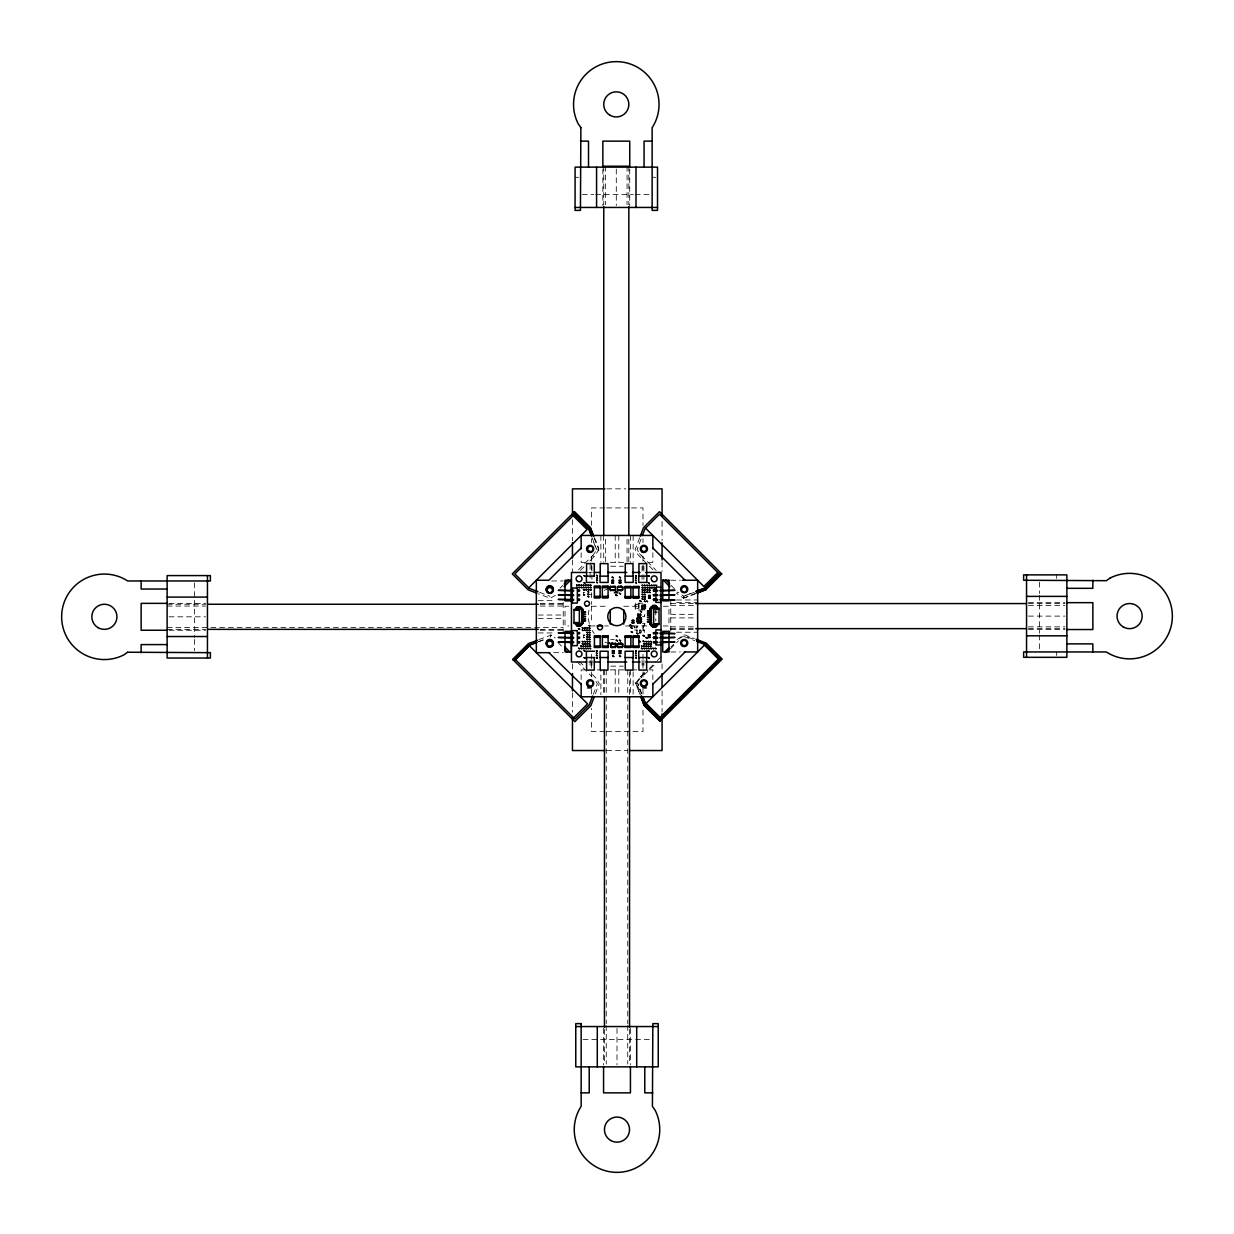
<?xml version="1.0" encoding="UTF-8"?>
<svg xmlns="http://www.w3.org/2000/svg" width="1234" height="1234" viewBox="0 0 1234 1234"><rect width="100%" height="100%" fill="white"/><g stroke="black" fill="none" stroke-linecap="round" stroke-linejoin="round"><path stroke-width="0.75" stroke-dasharray="5 3.75" d="M550.765 634.955L550.518 636.975L550.765 634.955L554.991 637.901M695.544 593.755L683.389 598.197L683.636 596.192L694.032 592.181M639.628 537.823L635.094 549.67L638.055 554.806L648.051 564.833M641.063 539.088L637.068 549.516L638.688 552.308M593.323 694.233L597.318 683.79L595.713 681.014M595.405 693.801L599.292 683.636L596.346 678.515L590.346 672.499M594.341 537.854C602.886 553.233 596.485 554.714 592.906 539.073M641.695 693.631L637.685 683.235L635.664 682.988L639.459 693.446M641.572 693.924L637.685 683.235M592.675 555.655L596.932 549.531L598.953 549.778L594.063 556.812L592.752 555.578L577.728 570.555M640.168 678.098L636.59 683.25L640.739 693.986M677.158 639.582L684.191 634.708L694.356 638.595M560.051 588.171L562.843 585.379M580.427 570.401L584.592 566.252M589.96 560.884L594.125 556.735M644.503 672.114L635.525 683.235L637.531 683.482M641.063 676.803L647.881 670.016M649.238 668.658L656.041 661.887M657.398 660.529L661.486 656.457M671.018 646.955L673.749 644.241M654.02 665.157L641.711 677.42L640.338 676.263L641.788 677.358M670.34 648.899L678.484 640.77M555.393 595.343L550.271 598.305L538.41 593.77M679.625 638.379L684.268 635.695L694.989 639.798M538.842 639.567L551.012 635.109L555.038 637.916M538.332 641.68L545.305 638.996M538.641 641.803L543.839 639.798M694.326 592.305L683.636 596.192M683.389 598.197L695.251 593.616M575.075 177.31L578.653 177.31M652.138 177.31L655.717 177.31M582.325 194.417L593.647 194.417M595.544 194.417L633.273 194.417M635.155 194.417L650.256 194.417M606.773 488.849L625.839 488.849M604.861 507.914L591.518 507.914L591.518 525.268M606.773 507.914L629.649 507.914M631.561 507.914L642.991 507.914L642.991 525.268M584.931 562.334L581.152 562.334L581.152 552.739M610.275 562.334L623.725 562.334M649.069 562.334L652.848 562.334L652.848 552.739M610.722 566.252L623.278 566.252M588.603 572.453L592.413 572.453M670.772 580.258L680.366 580.258M551.706 580.967L563.228 580.967M583.343 592.551L584.777 592.551M583.343 594.695L584.777 594.695M590.114 594.665L591.904 594.665M583.343 592.197L583.343 595.066L584.777 594.973L584.777 592.197M583.343 595.066L584.777 595.066M676.525 599.971L697.657 599.971M538.271 600.68L555.547 600.68M676.525 602.655L697.657 602.655M1028.462 602.655L1064.957 602.655M642.868 603.195L635.263 603.195L635.263 610.012L645.305 610.012M169.043 603.364L205.538 603.364M540.183 603.364L563.228 603.364M670.772 603.565L693.847 603.565M1028.416 603.565L1064.957 603.565M167.13 604.259L205.584 604.259M540.153 604.259L563.228 604.259M670.772 605.354L693.847 605.354M1028.416 605.354L1064.957 605.354M167.13 606.064L205.584 606.064M540.153 606.064L563.228 606.064M568.797 606.249L565.018 606.249L565.018 625.962L568.797 625.962M591.425 606.249L608.393 606.249M623.725 606.249L648.236 606.249M663.321 606.249L668.982 606.249L668.982 625.962L663.321 625.962M653.634 611.108L657.398 611.108M653.634 612.712L657.398 612.712M670.772 614.316L697.657 614.316M538.271 615.026L563.228 615.026M1028.462 616.105L1064.957 616.105M642.436 616.537L644.734 616.537L644.703 614.655L643.994 616.537M169.043 616.815L205.538 616.815M670.772 617.895L697.657 617.895M538.271 618.604L563.228 618.604M642.436 623.525L644.734 623.525L644.734 625.407L644.025 623.525M591.425 625.962L595.189 625.962M604.629 625.962L608.393 625.962M625.607 625.962L629.371 625.962M633.15 625.962L648.236 625.962M637.083 626.378L637.16 627.798L634.307 627.798L634.307 626.378L637.16 626.378M670.772 626.857L693.847 626.857M1028.416 626.857L1064.957 626.857M167.13 627.566L563.228 627.566M670.772 628.646L693.847 628.646M1028.416 628.646L1064.957 628.646M167.13 629.355L205.584 629.355M540.153 629.355L563.228 629.355M670.772 629.541L697.657 629.541M1028.462 629.541L1064.957 629.541M634.662 630.019L637.16 630.019M641.001 630.065L639.567 629.972L639.567 632.487L641.001 632.487M169.043 630.25L205.538 630.25M540.183 630.25L563.228 630.25M639.567 630.343L641.001 630.343M643.207 630.343L644.642 630.343M676.525 632.24L697.657 632.24M641.001 632.764L639.567 632.764L641.001 632.841L641.001 629.972M538.271 632.949L555.547 632.949M584.777 634.986L583.343 634.986L583.343 637.855L584.777 637.855M583.343 635.34L584.777 635.34M583.343 637.5L584.777 637.5M610.722 639.397L614.316 639.397M670.772 651.953L680.366 651.953M553.634 652.663L563.228 652.663M588.603 662.01L592.413 662.01M610.722 666.159L623.278 666.159M584.931 669.877L581.152 669.877L581.152 679.471M597.287 669.877L600.865 669.877L600.865 694.835M610.275 669.877L623.725 669.877M633.135 669.877L636.713 669.877M649.069 669.877L652.848 669.877L652.848 679.471M604.861 731.453L591.518 731.453L591.518 708.331M606.773 731.453L642.991 731.453L642.991 708.331M606.773 750.534L627.751 750.534M583.034 1039.583L650.966 1039.583M684.361 636.682L694.788 640.677M539.69 592.335L550.117 596.331M639.49 553.696L641.248 555.454M641.171 555.377L656.149 570.401M670.972 585.286L676.463 590.793M649.408 566.19L653.557 570.355M579.471 661.594L584.978 667.116M557.938 642.513L563.429 648.035M576.895 661.547L591.873 676.571M594.217 538.147L598.798 550.009M592.104 537.638L596.793 549.778M635.664 682.988L640.245 694.85M1056.69 574.874L1056.69 578.468M1056.69 651.953L1056.69 655.532M1039.583 582.139L1039.583 593.461M1039.583 595.343L1039.583 633.088M1039.583 634.97L1039.583 650.071M670.772 599.971L670.772 632.24M662.072 521.566L662.072 540.801M662.072 561.964L662.072 571.589M662.072 663.938L662.072 671.635M662.072 690.886L662.072 712.049M655.778 609.935L655.778 620.995M645.459 608.563L645.459 604.706L642.158 604.706L642.158 608.563L645.259 608.563L645.305 604.706M644.842 604.891L644.842 610.012M644.642 632.487L644.642 629.972L643.207 629.972L643.207 632.487M644.225 604.891L644.225 610.012M643.901 660.344L643.901 667.949M643.87 566.097L643.87 579.425M642.991 538.749L642.991 542.605M642.991 556.102L642.991 573.44M642.991 604.274L642.991 610.059M642.991 625.468L642.991 633.181M642.991 654.375L642.991 677.497M642.991 689.066L642.991 694.85M642.868 604.891L642.868 610.012M642.112 660.344L642.112 667.949M642.081 566.097L642.081 579.425M641.541 604.891L641.51 610.012M639.027 603.195L639.058 610.012M637.083 630.019L637.16 631.453M636.806 626.378L636.806 627.798M636.806 630.019L636.806 631.453M635.726 603.195L635.726 610.012M634.662 626.378L634.662 627.798M634.384 626.378L634.384 627.798M633.135 535.448L633.135 562.334M633.135 671.79L633.135 694.835M630.435 535.448L630.435 562.334M630.435 669.877L630.435 694.835M630.435 1028.462L630.435 1064.957M629.741 169.043L629.741 205.538M629.541 671.79L629.541 694.865M629.541 1029.449L629.541 1064.063M628.831 166.235L628.831 204.69M628.831 539.258L628.831 562.334M627.751 669.877L627.751 1023.68M627.751 1025.593L627.751 1064.063M627.042 166.235L627.042 204.69M627.042 539.258L627.042 562.334M618.789 535.448L618.789 562.334M618.789 669.877L618.789 694.835M617 1028.462L617 1064.957M616.29 169.043L616.29 205.538M615.211 535.448L615.211 562.334M615.211 669.877L615.211 694.835M606.249 669.877L606.249 1023.68M606.249 1025.593L606.249 1064.063M605.539 166.235L605.539 204.69M605.539 539.258L605.539 562.334M604.459 669.877L604.459 694.865M604.459 1029.449L604.459 1064.063M603.75 166.235L603.75 204.69M603.565 535.448L603.75 562.334M603.565 669.877L603.565 694.835M603.565 1028.462L603.565 1064.957M602.855 169.043L602.855 205.538M600.865 535.448L600.865 562.334M591.904 566.097L591.904 579.425M591.904 660.344L591.904 667.949M591.518 538.749L591.518 542.605M591.518 556.102L591.518 573.44M591.518 592.706L591.518 604.274M591.518 606.202L591.518 623.54M591.518 654.375L591.518 677.497M591.518 689.066L591.518 694.85M590.114 564.185L590.114 579.425M590.114 660.344L590.114 667.949M572.453 519.637L572.453 540.801M572.453 560.035L572.453 571.589M572.453 663.938L572.453 671.635M572.453 692.798L572.453 712.049M563.228 602.47L563.228 632.949M194.417 582.849L194.417 637.562M194.417 639.459L194.417 650.765M644.703 623.525A28.675 28.675 0 0 1 639.752 633.566M609.581 643.809A28.675 28.675 0 0 1 604.305 641.819M594.248 633.566A28.675 28.675 0 0 1 592.166 630.435M589.297 623.525A28.675 28.675 0 0 1 589.297 608.686M604.305 590.392A28.675 28.675 0 0 1 609.581 588.402M643.5 605.123A28.675 28.675 0 0 1 644.703 608.686M683.867 596.331L683.636 598.351L676.587 593.461L677.744 592.073L683.867 596.331M638.41 604.645L635.124 604.645L635.124 608.501L638.41 608.501L638.41 604.645"/><path stroke-width="1.5" d="M582.155 611.617L582.772 612.249M650.04 622.306L650.858 621.674L647.356 621.813L651.305 621.674M582.772 620.579L581.97 620.579M650.04 610.475L650.827 611.108L647.356 610.969L651.305 611.108M640.276 536.127L643.516 527.658L659.496 511.678L721.597 573.779M642.39 535.602L645.058 528.661L659.496 514.208L719.067 573.779M592.659 695.961L589.343 704.66L574.905 719.098L515.334 659.527L529.278 645.583L587.569 703.889L573.64 717.833M594.109 697.179L590.87 705.647L574.905 721.628L512.804 659.527M574.381 511.802L512.28 573.903L528.26 589.883L536.728 593.122M574.381 514.347L514.809 573.903L529.247 588.34L537.947 591.672M528.754 587.847L587.06 529.556L573.116 515.611M581.152 547.989L548.899 580.258L536.343 580.258L536.343 652.663L549.793 652.663M513.066 659.527L528.97 643.608L529.972 645.151L515.596 659.527L512.604 659.527L528.63 643.5L537.453 640.338M610.151 589.821L615.35 589.821L615.35 586.952L610.151 586.952L610.151 589.821L615.35 589.821M615.35 586.952L610.151 586.952M617.432 589.821L622.63 589.821L622.63 586.952L617.432 586.952L617.432 589.821L622.63 589.821L622.538 587.045L617.509 587.045M622.63 586.952L617.432 586.952M615.797 646.739L610.599 646.739L610.599 643.87L615.797 643.87L615.797 646.739L610.599 646.739L615.704 646.647M640.492 617.74C638.58 630.913 643.608 614.424 637.716 617.663L637.716 622.861L640.585 622.861L640.585 617.663M610.599 643.87L615.797 643.87M637.716 622.861L637.716 617.663M617.432 646.739L622.63 646.739L622.63 643.87L617.432 643.87L617.432 646.739L622.63 646.739L622.538 643.947M622.63 643.87L617.432 643.87M717.787 572.514L703.858 586.458L645.552 528.152M719.252 573.779L704.768 588.263L696.069 591.626M721.335 573.779L705.416 589.698L696.948 592.968M652.848 684.207L685.101 651.953M660.082 718.666L719.653 659.095L705.216 644.657L696.516 641.341M661.439 718.574L720.918 659.095M660.082 721.196L722.183 659.095L706.218 643.13L696.053 639.243M564.2 584.037L568.288 579.965M564.061 586.705L570.956 579.841M664.879 651.814L669.044 647.665M665.573 652.385L669.661 648.313M528.97 643.608L529.617 645.043L536.589 642.359M536.898 642.467L529.617 645.043M695.76 591.502L704.429 588.155L718.805 573.779L721.782 573.779L705.771 589.806L697.256 593.091M581.692 612.249L585.641 612.11L581.692 611.617M581.692 614.486L585.641 614.362L581.692 613.869M581.692 616.738L585.641 616.599L581.692 616.105M581.692 618.974L585.641 618.836L581.692 618.342M581.692 621.211L585.641 620.717L581.692 620.579M651.305 612.712L647.356 613.205L651.305 613.344M651.305 614.948L647.356 615.087L651.305 615.581M651.305 617.201L647.356 617.324L651.305 617.833M651.305 619.437L647.356 619.576L651.305 620.07M580.443 141.139L588.51 141.139L588.51 167.13M652.138 141.139L644.071 141.139L644.071 167.13M603.75 166.235L628.831 166.235M575.075 207.451L657.521 207.451M604.861 488.849L572.453 488.849L572.453 515.781M629.649 488.849L662.072 488.849L662.072 515.781M586.69 572.453L571.45 572.453L571.45 662.01L586.69 662.01M594.31 572.453L600.033 572.453M607.652 572.453L626.702 572.453M632.425 572.453L640.045 572.453M645.752 572.453L661.008 572.453L661.008 662.01L645.752 662.01M594.479 576.155L586.397 576.155L586.397 582.417L594.479 582.417M608.131 576.155L600.048 576.155L600.048 582.417L608.131 582.417L607.946 563.599L600.233 563.599L600.233 576.155M682.294 580.258L697.657 580.258L697.657 651.953L684.207 651.953M612.033 580.489L613.468 580.489M619.314 580.489L620.748 580.489M612.033 582.633L613.468 582.633M619.314 582.633L620.748 582.633M612.033 582.911L613.468 583.003L613.468 580.134L612.033 580.211L612.033 583.003M619.314 582.911L620.748 582.911M594.387 586.582L600.125 586.582M602.346 586.582L608.084 586.582M625.114 586.798L630.852 586.798M633.073 586.798L638.811 586.798M615.257 587.045L610.228 587.045L610.228 589.744M660.884 587.369C655.408 585.98 656.457 589.019 655.994 587.322L655.871 602.393L660.884 602.393M594.387 587.662L600.125 587.662M602.346 587.662L608.084 587.662M625.114 587.893L630.852 587.893M633.073 587.893L638.811 587.893M1066.87 588.325L1092.861 588.325L1092.861 580.258M167.13 589.034L141.139 589.034L141.139 580.967M573.625 590.33L558.231 590.33L573.625 591.009M657.676 590.33L653.835 590.33L657.676 591.009M660.097 590.33L674.998 590.33L660.097 591.009M614.316 592.798L617.895 592.798M573.625 594.881L558.231 594.881L573.625 595.559M657.676 594.881L653.835 594.881L657.676 595.559M660.097 594.881L674.998 594.881L660.097 595.559M648.668 595.744L650.102 595.744M594.387 596.346L600.125 596.346M602.346 596.346L608.084 596.346M1026.549 596.392L1066.87 596.392M625.114 596.577L630.852 596.577M633.073 596.577L638.811 596.577M167.13 597.102L207.451 597.102M594.387 597.441L600.125 597.441M602.346 597.441L608.084 597.441M625.114 597.657L630.852 597.657M633.073 597.657L638.811 597.657M648.668 597.888L650.102 597.888M648.668 598.151L650.102 598.151M573.625 599.431L558.231 599.431L573.625 600.11M657.676 599.431L653.835 599.431L657.676 600.11M660.097 599.431L674.998 600.11L660.097 600.11M1066.87 602.655L1092.861 602.655L1092.861 629.541L1066.87 629.541M167.13 603.364L141.139 603.364L141.139 630.25L167.13 630.25M695.76 603.565L1026.487 603.565M207.513 604.259L538.24 604.259M652.555 607.976L655.778 608.1L655.778 605.508L652.555 605.508L652.555 608.192M652.555 605.709L653.727 605.601M654.622 605.709L655.778 605.524M652.555 605.863L655.778 605.909M652.555 606.125L653.727 606.218M654.622 606.125L655.778 606.218M580.443 606.742L577.219 606.681L577.219 609.334M577.219 606.866L580.443 607.005M652.555 606.85L651.12 606.85L651.12 608.192M655.778 606.85L657.213 606.85L657.213 609.087M577.219 607.19L578.376 607.267L577.219 607.375M580.443 607.19L579.286 607.267L580.443 607.375M651.12 607.298L657.213 607.298M652.555 607.56L655.778 607.467M577.219 607.992L575.784 607.992L575.784 610.228M580.443 607.992L581.877 607.992L581.877 624.836L580.443 624.836M575.784 608.439L581.877 608.439M577.219 608.809L580.443 608.794M659.002 609.087L653.634 609.087L653.634 623.694L659.002 623.694M650.04 609.935L651.66 609.935M573.995 610.228L579.363 610.228L579.363 622.599L573.995 622.599M581.337 611.092L582.957 611.092M640.585 614.301L637.716 614.301L637.716 615.735L640.585 615.735L640.585 614.301L640.492 615.735M638.071 618.018L640.23 618.018M637.716 618.203L636.729 618.203L637.716 618.913M640.585 618.203L641.572 618.203L640.585 618.913M637.716 619.9L636.729 619.9L637.716 620.625M640.585 619.9L641.572 619.9L640.585 620.625M632.286 620.548L633.721 620.548M637.716 621.597L636.729 621.597L637.716 622.322M640.585 621.597L641.572 621.597L640.585 622.322M581.337 621.751L582.957 621.751M632.286 622.707L633.721 622.707M632.286 622.969L633.721 622.969L633.721 620.193L632.286 620.193L632.286 623.062L633.721 623.062M650.04 622.846L651.66 622.846M577.219 624.219L580.443 624.219M575.784 624.389L581.877 624.389M577.219 624.836L575.784 624.836L575.784 622.599M652.555 625.129L655.778 625.114M577.219 625.468L578.376 625.561M579.286 625.468L580.443 625.468M651.12 625.484L657.213 625.484M577.219 625.823L580.443 625.823M577.219 625.977L578.376 626.085M579.286 625.977L580.443 626.085M597.086 625.962L602.732 625.962M629.371 625.962L633.15 625.962M652.555 625.931L651.12 625.931L651.12 624.589M655.778 625.931L657.213 625.931L657.213 623.694M653.727 626.563L652.555 626.563L653.727 626.81M654.622 626.563L655.778 626.563L654.622 626.749M652.555 626.918L655.778 626.918M695.76 628.646L1026.487 628.646M207.513 629.355L538.24 629.355M660.884 629.926L655.871 629.926L655.871 644.95L660.884 644.95M573.625 632.888L558.231 632.888L573.625 633.582M657.676 632.888L653.835 632.888L657.676 633.582M660.097 632.888L674.998 633.582L660.097 633.582M648.452 634.847L649.886 634.847M648.452 635.124L649.886 635.124M1026.549 635.818L1066.87 635.818M594.418 636.25L600.14 636.25M602.377 636.25L608.115 636.25M625.144 636.25L630.882 636.25M633.104 636.25L638.842 636.25M167.13 636.528L207.451 636.528M594.418 637.346L600.14 637.346M602.377 637.346L608.115 637.346M625.144 637.346L630.882 637.346M633.104 637.346L638.842 637.346M648.452 637.268L649.886 637.268M573.625 637.438L558.231 637.438L573.625 638.132M657.676 637.438L653.835 637.438L657.676 638.132M660.097 637.438L674.998 637.438L660.097 638.132M573.625 642.004L558.231 642.004L573.625 642.683M657.676 642.004L653.835 642.004L657.676 642.683M660.097 642.004L674.998 642.004L660.097 642.683M1066.87 643.886L1092.861 643.886L1092.861 651.953M167.13 644.595L141.139 644.595L141.139 652.663M594.418 646.03L600.14 646.03M602.377 646.03L608.115 646.03M625.144 646.03L630.882 646.03M633.104 646.03L638.842 646.03M617.509 646.647L622.538 646.647M594.418 647.11L600.14 647.11M602.377 647.11L608.115 647.11M625.144 647.11L630.882 647.11M633.104 647.11L638.842 647.11M612.48 650.688L613.915 650.688L613.915 653.557L612.48 653.557L612.48 650.688L613.915 650.781M619.314 653.557L619.314 650.688L620.748 650.688L620.748 653.557L619.314 653.465M619.314 650.781L620.748 650.781M594.479 651.259L586.397 651.259L586.397 657.537L594.479 657.537M612.48 651.058L613.915 651.058M619.314 651.058L620.748 651.058M612.48 653.202L613.915 653.202M619.314 653.202L620.748 653.202M608.131 657.537L600.048 657.537L600.048 651.259L608.131 651.259L607.946 670.093L600.233 670.093L600.233 657.537M594.31 662.01L600.033 662.01M607.652 662.01L626.702 662.01M632.425 662.01L640.045 662.01M587.585 687.909L591.163 687.909M642.868 687.909L646.446 687.909M604.861 750.534L572.453 750.534L572.453 717.818M629.649 750.534L662.072 750.534L662.072 713.977M575.769 1026.549L658.231 1026.549M581.152 1092.861L589.22 1092.861L589.22 1066.87M652.848 1092.861L644.78 1092.861L644.78 1066.87M696.778 640.477L705.709 643.886L719.653 657.83M548.899 652.663L581.152 684.207M652.848 547.989L685.101 580.258M574.381 512.064L590.299 527.982L593.569 536.451M574.381 514.146L588.865 528.63L591.564 535.602M660.082 718.867L645.598 704.383L642.914 697.411M660.082 719.931L644.873 704.722L641.418 695.775M660.082 720.934L644.179 705.03L640.893 696.547M665.558 579.841L669.692 583.99M662.997 579.826L669.861 586.721M564.524 646.601L570.031 652.123M564.709 649.315L567.486 652.107M593.693 536.142L590.407 527.628L574.381 511.616L574.381 514.593L588.757 528.985L591.441 535.911M643.037 697.102L645.706 704.028L660.082 718.404L660.082 721.396L644.071 705.37L640.785 696.855M1026.549 574.874L1026.549 657.321M662.072 542.729L662.072 560.035M662.072 673.563L662.072 687.029M655.778 624.589L655.778 627.273L652.555 627.258L652.555 624.589M654.622 605.508L654.622 606.927L653.727 605.508M654.622 627.273L653.727 625.839L653.727 627.273M652.848 548.899L652.848 535.448L581.152 535.448L581.152 548.899M652.848 683.312L652.848 696.763L581.152 696.763L581.152 683.312M651.305 609.935L651.305 622.846M650.411 608.192L650.411 624.589M650.102 598.243L650.102 595.374L648.668 595.374L648.668 598.243M646.647 576.155L646.647 563.599L638.934 563.599L638.934 576.155M646.647 657.537L646.647 670.093L638.934 670.093L638.934 657.537M640.23 614.301L640.23 615.735M638.071 614.301L638.071 615.735M637.808 614.301L637.808 615.735M637.793 617.74L637.793 622.769M636.713 1026.549L636.713 1066.87M636.004 167.13L636.004 207.451M632.996 576.155L632.996 563.599L625.268 563.599L625.268 576.155M632.996 657.537L632.996 670.093L625.268 670.093L625.268 657.537M630.435 1066.87L630.435 1092.861L603.565 1092.861L603.565 1066.87M629.741 167.13L629.741 141.139L602.855 141.139L602.855 167.13M629.541 696.794L629.541 1027.521M628.831 206.602L628.831 535.417M623.725 609.827L623.725 624.173M622.09 586.952L621.365 585.965L621.365 586.952M622.09 589.821L621.365 590.808L621.365 589.821M622.09 643.87L621.365 642.883L621.365 643.87M622.09 646.739L622.09 647.711L621.365 646.739M620.748 583.003L620.748 580.134L619.314 580.134L619.314 583.003M620.394 586.952L620.394 585.965L619.669 586.952M620.394 589.821L620.394 590.808L619.669 589.821M620.394 643.87L620.394 642.883L619.669 643.87M620.394 646.739L619.669 647.711L619.669 646.739M618.681 586.952L618.681 585.965L617.972 586.952M618.681 589.821L618.681 590.808L617.972 589.821M618.681 643.87L618.681 642.883L617.972 643.87M618.681 646.739L618.681 647.711L617.972 646.739M615.442 644.225L615.442 646.369M615.257 643.87L615.257 642.883L614.547 643.87M615.257 646.739L615.257 647.711L614.547 646.739M614.81 586.952L614.81 585.965L614.085 586.952M614.81 589.821L614.81 590.808L614.085 589.821M613.56 643.87L612.835 642.883L612.835 643.87M613.56 646.739L612.835 647.711L612.835 646.739M613.097 586.952L613.097 585.965L612.388 586.952M613.097 589.821L613.097 590.808L612.388 589.821M611.848 643.87L611.848 642.883L611.139 643.87M611.848 646.739L611.848 647.711L611.139 646.739M611.401 586.952L610.676 585.965L610.676 586.952M611.401 589.821L610.676 590.808L610.676 589.821M610.953 644.225L610.953 646.369M610.275 609.827L610.275 624.173M604.459 696.794L604.459 1027.521M603.75 206.602L603.75 535.417M597.287 1026.549L597.287 1066.87M596.577 167.13L596.577 207.451M594.294 576.155L594.294 563.599L586.582 563.599L586.582 576.155M594.294 657.537L594.294 670.093L586.582 670.093L586.582 657.537M582.602 609.334L582.602 623.494M580.443 606.65L580.443 609.334M580.443 623.864L580.443 626.193L577.219 626.193L577.219 623.864M579.286 606.65L578.376 608.084L578.376 606.65M579.286 626.193L578.376 624.759L578.376 626.193M572.453 542.729L572.453 558.123M572.453 673.563L572.453 690.886M207.451 575.584L207.451 658.031M547.989 593.03A3.579 3.579 0 0 1 547.048 587.615A3.579 3.579 0 0 1 552.539 587.615A3.579 3.579 0 0 1 551.583 593.03M576.617 584.978L577.389 585.425L576.617 584.978M576.617 587.261L577.389 587.708L576.617 587.261M578.9 584.978L579.672 585.425L578.9 584.978M578.9 587.261L579.672 587.708L578.9 587.261M578.283 590.222C578.468 593.77 581.445 588.603 578.283 590.222M578.283 594.773C578.468 598.32 581.445 593.153 578.283 594.773M581.168 584.978L581.954 585.425L581.168 584.978M584.129 575.646L584.901 576.093L584.129 575.646M581.168 587.261L581.954 587.708L581.168 587.261M578.283 599.323C578.468 602.886 581.445 597.719 578.283 599.323M583.451 584.978L584.222 585.425L583.451 584.978M584.129 582.71L584.901 583.158L584.129 582.71M583.451 587.261L584.222 587.708L583.451 587.261M583.451 589.528L584.222 589.975L583.451 589.528M585.718 584.978L586.505 585.425L585.718 584.978M585.718 587.261L586.505 587.708L585.718 587.261M585.718 589.528L586.505 589.975L585.718 589.528M588.001 584.978L588.772 585.425L588.001 584.978M588.001 587.261L588.772 587.708L588.001 587.261M588.001 589.528L588.772 589.975L588.001 589.528M588.001 591.811L588.772 592.258L588.171 591.641M578.515 628.6L579.594 629.217L578.515 628.6M590.268 584.978L591.055 585.425L590.268 584.978M588.001 594.078L588.772 594.541L588.001 594.078M588.001 596.361L588.772 596.809L588.001 596.361M590.268 587.261L591.055 587.708L590.268 587.261M578.283 632.78C578.468 636.343 581.445 631.176 578.283 632.78M590.268 589.528L591.055 589.975L590.268 589.528M578.283 637.346C578.468 640.893 581.445 635.726 578.283 637.346M578.283 641.896C578.468 645.444 581.445 640.276 578.283 641.896M582.309 627.782L583.08 628.229L582.309 627.782M596.654 575.414L597.426 575.862L596.654 575.414M582.309 630.05L583.08 630.497L582.309 630.05M596.654 577.697L597.426 578.144L596.654 577.697M596.654 579.98L597.426 580.427L596.654 579.98M578.669 648.266L579.44 648.714L578.669 648.266M584.592 627.782L585.363 628.229L584.592 627.782M596.654 582.247L597.426 582.695L596.654 582.247M584.592 630.05L585.363 630.497L584.592 630.05M580.936 645.984L581.723 646.431L580.936 645.984M582.309 641.433L583.08 641.881L582.309 641.433M580.936 648.266L581.723 648.714L580.936 648.266M582.309 643.701L583.08 644.163L582.309 643.701M586.86 627.782L587.631 628.229L586.86 627.782M586.86 630.05L587.631 630.497L586.86 630.05M583.219 645.984L583.99 646.431L583.219 645.984M586.86 632.332L587.631 632.78L586.86 632.332M584.592 641.433L585.363 641.881L584.592 641.433M589.142 625.499L589.914 625.947L589.142 625.499M583.219 648.266L583.99 648.714L583.219 648.266M584.592 643.701L585.363 644.163L584.592 643.701M586.86 634.6L587.631 635.047L586.86 634.6M589.142 627.782L589.914 628.229L589.142 627.782M586.86 636.883L587.631 637.33L586.86 636.883M586.86 639.15L587.631 639.598L586.86 639.15M589.142 630.05L589.914 630.497L589.142 630.05M584.129 650.534L584.901 650.981L584.129 650.534M585.502 645.984L586.273 646.431L585.502 645.984M586.86 641.433L587.631 641.881L586.86 641.433M589.142 632.332L589.914 632.78L589.142 632.332M585.502 648.266L586.273 648.714L585.502 648.266M589.142 634.6L589.914 635.047L589.142 634.6M586.86 643.701L587.631 644.163L586.86 643.701M589.142 636.883L589.914 637.33L589.142 636.883M584.129 657.599L584.901 658.046L584.129 657.599M589.142 639.15L589.914 639.598L589.142 639.15M587.538 645.984L588.325 646.431L587.538 645.984M589.142 641.433L589.914 641.881L589.142 641.433M587.538 648.266L588.325 648.714L587.538 648.266M589.142 643.701L589.914 644.163L589.142 643.701M589.821 645.984L590.592 646.431L589.821 645.984M589.821 648.266L590.592 648.714L589.821 648.266M612.203 577.157L613.283 577.774L612.203 577.157M596.423 650.765L597.194 651.213L596.423 650.765M596.423 653.048L597.194 653.496L596.423 653.048M596.423 655.316L597.194 655.763L596.423 655.316M596.423 657.599L597.194 658.046L596.423 657.599M619.483 577.157L620.563 577.774L619.483 577.157M615.843 591.271L616.923 591.888L615.843 591.271M615.843 594.911L616.923 595.528L615.843 594.911M619.483 593.307L620.563 593.94L619.483 593.307M608.778 642.713L609.874 643.33L608.778 642.713M616.29 635.88L617.386 636.513L616.29 635.88M616.29 640.199L617.386 640.832L616.29 640.199M612.65 655.917L613.745 656.534L612.65 655.917M635.572 575.646L636.343 576.093L635.572 575.646M635.572 577.928L636.343 578.376L635.572 577.928M619.483 640.199L620.563 640.832L619.483 640.199M635.572 580.196L636.343 580.643L635.572 580.196M635.572 582.479L636.343 582.926L635.572 582.479M619.483 655.917L620.563 656.534L619.483 655.917M630.188 624.959L631.268 625.576L630.188 624.959M642.174 585.209L642.945 585.656L642.174 585.209M631.098 627.69L632.178 628.307L631.098 627.69M642.174 587.492L642.945 587.939L642.174 587.492M642.174 589.759L642.945 590.207L642.174 589.759M631.314 631.777L632.41 632.41L631.314 631.777M639.968 600.819L641.063 601.452L639.968 600.819M642.174 592.042L642.945 592.49L642.174 592.042M644.457 585.209L645.228 585.656L644.457 585.209M642.174 594.31L642.945 594.757L642.174 594.31M642.174 596.593L642.945 597.04L642.174 596.593M644.457 587.492L645.228 587.939L644.457 587.492M642.174 598.86L642.945 599.308L642.174 598.86M644.457 589.759L645.228 590.207L644.457 589.759M648.313 575.646L649.099 576.093L648.313 575.646M644.457 592.042L645.228 592.49L644.457 592.042M644.457 594.31L645.228 594.757L644.457 594.31M646.955 585.209L647.727 585.656L646.955 585.209M640.431 611.293L641.51 611.925L640.431 611.293M644.457 596.593L645.228 597.04L644.457 596.593M646.955 587.492L647.727 587.939L646.955 587.492M648.313 582.71L649.099 583.158L648.313 582.71M644.457 598.86L645.228 599.308L644.457 598.86M646.955 589.759L647.727 590.207L646.955 589.759M644.457 601.143L645.228 601.59L644.457 601.143M646.955 592.042L647.727 592.49L646.955 592.042M649.238 585.209L650.01 585.656L649.238 585.209M636.79 633.15L637.87 633.782L636.79 633.15M649.238 587.492L650.01 587.939L649.238 587.492M649.238 589.759L650.01 590.207L649.238 589.759M646.724 601.143L647.495 601.59L646.724 601.143M649.238 592.042L650.01 592.49L649.238 592.042M651.506 585.209L652.277 585.656L651.506 585.209M651.274 587.492L652.061 587.939L651.274 587.492M635.572 650.765L636.343 651.213L635.572 650.765M635.572 653.048L636.343 653.496L635.572 653.048M653.789 585.209L654.56 585.656L653.789 585.209M639.058 641.109L640.153 641.742L639.058 641.109M635.572 655.316L636.343 655.763L635.572 655.316M653.557 587.492L654.328 587.939L653.557 587.492M653.388 590.222C653.588 593.77 656.565 588.603 653.388 590.222M635.572 657.599L636.343 658.046L635.572 657.599M655.825 585.209L656.611 585.656L655.825 585.209M653.388 594.773C653.588 598.32 656.565 593.153 653.388 594.773M643.161 635.417L644.241 636.05L643.161 635.417M653.388 599.323C653.588 602.886 656.565 597.719 653.388 599.323M641.495 645.984L642.266 646.431L641.495 645.984M643.161 641.109L644.241 641.742L643.161 641.109M641.495 648.266L642.266 648.714L641.495 648.266M643.762 643.701L644.549 644.163L643.762 643.701M645.891 637.469L646.971 638.101L645.891 637.469M643.762 645.984L644.549 646.431L643.762 645.984M643.762 648.266L644.549 648.714L643.762 648.266M646.045 641.433L646.817 641.881L646.045 641.433M646.045 643.701L646.817 644.163L646.045 643.701M646.045 645.984L646.817 646.431L646.045 645.984M646.045 648.266L646.817 648.714L646.045 648.266M648.313 641.433L649.099 641.881L648.313 641.433M648.313 643.701L649.099 644.163L648.313 643.701M648.313 645.984L649.099 646.431L648.313 645.984M648.313 648.266L649.099 648.714L648.313 648.266M650.596 641.433L651.367 641.881L650.596 641.433M648.313 650.765L649.099 651.213L648.313 650.765M650.596 643.701L651.367 644.163L650.596 643.701M653.388 632.78C653.588 636.343 656.565 631.176 653.388 632.78M650.596 645.984L651.367 646.431L650.596 645.984M653.388 637.346C653.588 640.893 656.565 635.726 653.388 637.346M650.596 648.266L651.367 648.714L650.596 648.266M648.313 657.599L649.099 658.046L648.313 657.599M653.388 641.896C653.588 645.444 656.565 640.276 653.388 641.896M652.879 648.266L653.65 648.714L652.879 648.266M655.146 648.266L655.933 648.714L655.146 648.266M588.865 528.63L590.407 527.628L588.865 528.63M644.179 705.03L645.706 704.028L644.179 705.03M704.444 645.166L646.153 703.457L660.082 717.401L718.389 659.095L704.444 645.166M127.688 652.231L123.786 654.915A42.758 42.758 0 0 1 61.7 614.563A42.758 42.758 0 0 1 127.688 580.967L210.382 580.967L210.382 575.584L167.13 575.584L167.13 658.031L210.382 658.031L210.382 652.663L127.688 652.231M1110.214 578.006L1106.312 580.69L1023.618 580.258L1023.618 574.874L1066.87 574.874L1066.87 657.321L1023.618 657.321L1023.618 651.953L1106.312 651.953A42.758 42.758 0 0 0 1172.3 618.357A42.758 42.758 0 0 0 1110.214 578.006M580.875 127.688L580.443 210.382L575.075 210.382L575.075 167.13L657.521 167.13L657.521 210.382L652.138 210.382L652.138 127.688A42.758 42.758 0 0 0 618.543 61.7A42.758 42.758 0 0 0 578.191 123.786L580.875 127.688M633.165 576.155L625.098 576.155L625.098 582.417L633.165 582.417L633.165 576.155M646.832 576.155L638.749 576.155L638.749 582.417L646.832 582.417L646.832 576.155M571.296 580.258L565.018 580.258L565.018 600.865L571.296 600.865L571.296 580.258M668.982 580.258L662.72 580.258L662.72 600.865L668.982 600.865L668.982 580.258M600.125 586.212L594.387 586.212L594.387 597.796L600.125 597.796L600.125 586.212M608.084 586.212L602.346 586.212L602.346 597.796L608.084 597.796L608.084 586.212M630.852 586.443L625.114 586.443L625.114 598.027L630.852 598.027L630.852 586.443M638.811 586.443L633.073 586.443L633.073 598.027L638.811 598.027L638.811 586.443M577.342 588.047L572.345 588.047L572.345 603.071L577.342 603.071L577.342 588.047M659.002 608.192L650.04 608.192L650.04 624.589L659.002 624.589L659.002 608.192M582.957 609.334L573.995 609.334L573.995 623.494L582.957 623.494L582.957 609.334M577.342 630.62L572.345 630.62L572.345 645.644L577.342 645.644L577.342 630.62M571.296 631.345L565.018 631.345L565.018 651.953L571.296 651.953L571.296 631.345M668.982 631.345L662.72 631.345L662.72 651.953L668.982 651.953L668.982 631.345M649.886 634.754L648.452 634.754L648.452 637.623L649.886 637.531L649.886 634.754M600.14 635.896L594.418 635.896L594.418 647.48L600.14 647.48L600.14 635.896M608.115 635.896L602.377 635.896L602.377 647.48L608.115 647.48L608.115 635.896M630.882 635.896L625.144 635.896L625.144 647.48L630.882 647.48L630.882 635.896M638.842 635.896L633.104 635.896L633.104 647.48L638.842 647.48L638.842 635.896M633.165 651.259L625.098 651.259L625.098 657.537L633.165 657.537L633.165 651.259M646.832 651.259L638.749 651.259L638.749 657.537L646.832 657.537L646.832 651.259M581.152 1023.618L575.769 1023.618L575.769 1066.87L658.231 1066.87L658.231 1023.618L652.848 1023.618L652.416 1106.312L655.1 1110.214A42.758 42.758 0 0 1 614.748 1172.3A42.758 42.758 0 0 1 581.152 1106.312L581.152 1023.618M704.768 588.263L705.771 589.806L704.768 588.263M612.295 624.497A9.101 9.101 0 0 0 625.947 616.614A9.101 9.101 0 0 0 612.295 608.732A9.101 9.101 0 0 0 612.295 624.497M652.693 581.399A2.962 2.962 0 0 0 657.136 578.839A2.962 2.962 0 0 0 652.693 576.263A2.962 2.962 0 0 0 652.693 581.399M577.574 581.399A2.962 2.962 0 0 0 582.016 578.839A2.962 2.962 0 0 0 577.574 576.263A2.962 2.962 0 0 0 577.574 581.399M577.574 656.503A2.962 2.962 0 0 0 582.016 653.943A2.962 2.962 0 0 0 577.574 651.382A2.962 2.962 0 0 0 577.574 656.503M652.693 656.503A2.962 2.962 0 0 0 657.136 653.943A2.962 2.962 0 0 0 652.693 651.382A2.962 2.962 0 0 0 652.693 656.503M598.737 629.494A2.514 2.514 0 0 0 602.5 627.319A2.514 2.514 0 0 0 598.737 625.144A2.514 2.514 0 0 0 598.737 629.494M585.764 605.817A2.514 2.514 0 0 0 589.528 603.642A2.514 2.514 0 0 0 585.764 601.467A2.514 2.514 0 0 0 585.764 605.817M610.722 1140.478A12.541 12.541 0 0 0 629.541 1129.604A12.541 12.541 0 0 0 610.722 1118.744A12.541 12.541 0 0 0 610.722 1140.478M610.012 115.256A12.541 12.541 0 0 0 628.831 104.396A12.541 12.541 0 0 0 610.012 93.522A12.541 12.541 0 0 0 610.012 115.256M98.118 627.674A12.541 12.541 0 0 0 116.937 616.815A12.541 12.541 0 0 0 98.118 605.94A12.541 12.541 0 0 0 98.118 627.674M1123.326 626.965A12.541 12.541 0 0 0 1142.16 616.105A12.541 12.541 0 0 0 1123.326 605.231A12.541 12.541 0 0 0 1123.326 626.965M682.865 645.32A2.684 2.684 0 0 0 686.906 642.991A2.684 2.684 0 0 0 682.865 640.662A2.684 2.684 0 0 0 682.865 645.32M682.865 591.826A2.684 2.684 0 0 0 686.906 589.497A2.684 2.684 0 0 0 682.865 587.168A2.684 2.684 0 0 0 682.865 591.826M682.417 646.092A3.579 3.579 0 0 0 687.801 642.991A3.579 3.579 0 0 0 682.417 639.891A3.579 3.579 0 0 0 682.417 646.092M682.417 592.32A3.579 3.579 0 0 0 687.801 589.22A3.579 3.579 0 0 0 682.417 586.119A3.579 3.579 0 0 0 682.417 592.32M642.544 551.212A2.684 2.684 0 0 0 646.57 548.899A2.684 2.684 0 0 0 642.544 546.569A2.684 2.684 0 0 0 642.544 551.212M589.05 551.212A2.684 2.684 0 0 0 593.091 548.899A2.684 2.684 0 0 0 589.05 546.569A2.684 2.684 0 0 0 589.05 551.212M642.096 551.999A3.579 3.579 0 0 0 647.464 548.899A3.579 3.579 0 0 0 642.096 545.783A3.579 3.579 0 0 0 642.096 551.999M588.325 551.999A3.579 3.579 0 0 0 593.693 548.899A3.579 3.579 0 0 0 588.325 545.783A3.579 3.579 0 0 0 588.325 551.999M642.544 685.641A2.684 2.684 0 0 0 646.57 683.312A2.684 2.684 0 0 0 642.544 680.983A2.684 2.684 0 0 0 642.544 685.641M589.05 685.641A2.684 2.684 0 0 0 593.091 683.312A2.684 2.684 0 0 0 589.05 680.983A2.684 2.684 0 0 0 589.05 685.641M642.096 686.428A3.579 3.579 0 0 0 647.464 683.312A3.579 3.579 0 0 0 642.096 680.212A3.579 3.579 0 0 0 642.096 686.428M588.325 686.428A3.579 3.579 0 0 0 593.693 683.312A3.579 3.579 0 0 0 588.325 680.212A3.579 3.579 0 0 0 588.325 686.428M548.436 646.03A2.684 2.684 0 0 0 552.477 643.701A2.684 2.684 0 0 0 548.436 641.371A2.684 2.684 0 0 0 548.436 646.03M548.436 592.536A2.684 2.684 0 0 0 552.477 590.207A2.684 2.684 0 0 0 548.436 587.878A2.684 2.684 0 0 0 548.436 592.536M547.989 646.801A3.579 3.579 0 0 0 553.372 643.701A3.579 3.579 0 0 0 547.989 640.6A3.579 3.579 0 0 0 547.989 646.801M547.989 646.092A3.579 3.579 0 0 0 553.372 642.991A3.579 3.579 0 0 0 547.989 639.891A3.579 3.579 0 0 0 547.989 646.092M547.989 592.32A3.579 3.579 0 0 0 553.372 589.22A3.579 3.579 0 0 0 547.989 586.119A3.579 3.579 0 0 0 547.989 592.32"/></g></svg>
